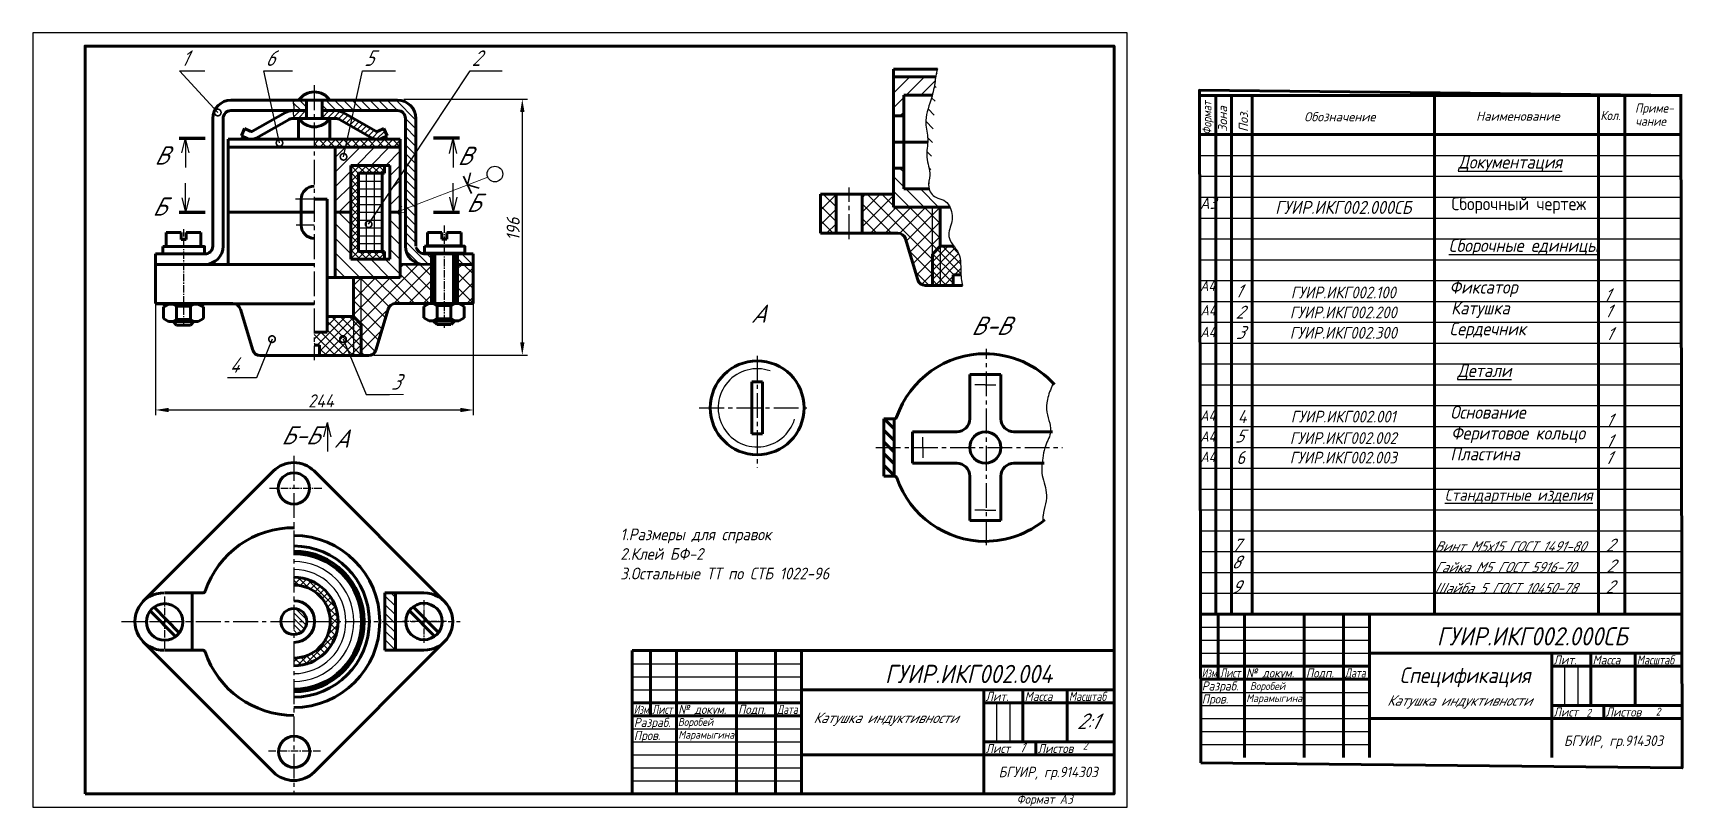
# Model space of a CAD drawing. Header units: millimetres. Extents: x 0 to 633, y 0 to 297.
import ezdxf

# ---------------------------------------------------------------- set-up
doc = ezdxf.new("R2010")
doc.units = ezdxf.units.MM
doc.header["$LTSCALE"] = 0.5
doc.linetypes.add('CENTER2', pattern=[28.575, 19.05, -3.175, 3.175, -3.175])
doc.layers.get('0').update_dxf_attribs({"lineweight": 60})
doc.layers.get('Defpoints').update_dxf_attribs({"color": 5})
doc.layers.add('3-размеры', color=6, linetype='Continuous')
doc.layers.add('4-текст', color=7, linetype='Continuous', true_color=0x00ad00)
doc.styles.get("Standard").update_dxf_attribs({"font": 'ISOCPEUI.TTF', "width": 0.9})
doc.dimstyles.get("Standard").update_dxf_attribs({"dimtxt": 5, "dimasz": 5, "dimexe": 2, "dimexo": 0, "dimgap": 1.5, "dimtad": 1, "dimdec": 0, "dimzin": 0, "dimtxsty": 'Standard', "dimcen": 5, "dimadec": 0, "dimazin": 0, "dimtfac": 1, "dimtdec": 0, "dimtofl": 0, "dimtmove": 0, "dimatfit": 3, "dimldrblk": 'DOTSMALL', "dimfxl": 1, "dimtolj": 1, "dimtzin": 0, "dimarcsym": 0})
doc.dimstyles.new('Standart', dxfattribs={"dimtxt": 5, "dimasz": 5, "dimexe": 2, "dimexo": 0, "dimgap": 1, "dimtad": 1, "dimtoh": 1, "dimdec": 0, "dimtxsty": 'Standard', "dimcen": 2.5, "dimadec": 0, "dimazin": 0, "dimtfac": 1, "dimtdec": 0, "dimtmove": 0, "dimatfit": 3, "dimldrblk": 'DOTSMALL', "dimfxl": 1, "dimarcsym": 0})

# ---------------------------------------------------------------- blocks, each defined once
blk = doc.blocks.new('_DotSmall')
at = {"color": 0, "linetype": 'ByBlock', "const_width": 0.5}
blk.add_lwpolyline([(-0.0625, 0, 1), (0.0625, 0, 1)], format="xyb", close=True, dxfattribs=at)
blk = doc.blocks.new('114')
at = {"linetype": 'CENTER2', "lineweight": -3, "ltscale": 0.3}
for p, q in [((123.36, 10.28), (123.36, -10.28)), ((113.62, 0), (133.09, 0))]:
    blk.add_line(p, q, dxfattribs=at)
at = {"color": 1, "lineweight": 60}
for p, q in [((116.61, -4.9), (128.34, 6.68)), ((118.37, -6.68), (130.1, 4.9))]:
    blk.add_line(p, q, dxfattribs=at)
blk.add_circle((123.36, 0), 8.33, dxfattribs=at)
blk = doc.blocks.new('*D6')
at = {"layer": '3-размеры', "color": 0, "lineweight": -2, "transparency": 16777216}
for p, q in [((142.3, 271.66), (189.83, 271.66)), ((187.83, 266.66), (187.83, 178.36)), ((131.03, 173.36), (189.83, 173.36))]:
    blk.add_line(p, q, dxfattribs=at)
at = {"layer": '3-размеры', "color": 0, "transparency": 16777216}
for points in [[(187, 266.66), (188.67, 266.66), (187.83, 271.66)], [(187, 178.36), (188.67, 178.36), (187.83, 173.36)]]:
    blk.add_solid(points, dxfattribs=at)
at = {"layer": 'Defpoints', "color": 0, "transparency": 16777216}
for p in [(142.3, 271.66), (131.03, 173.36), (187.83, 173.36)]:
    blk.add_point(p, dxfattribs=at)
at = {"layer": '3-размеры', "color": 0, "transparency": 16777216, "insert": (184.33, 221.78), "char_height": 5, "attachment_point": 5, "rotation": 90}
blk.add_mtext('{\\fISOCPEUR|b0|i1|c204|p34;196}', dxfattribs=at)
blk = doc.blocks.new('*D7')
at = {"layer": '3-размеры', "color": 0, "lineweight": -2, "transparency": 16777216}
for p, q in [((47.04, 193.6), (47.04, 150.34)), ((169.02, 193.12), (169.02, 150.34)), ((52.04, 152.34), (164.02, 152.34))]:
    blk.add_line(p, q, dxfattribs=at)
at = {"layer": '3-размеры', "color": 0, "transparency": 16777216}
for points in [[(52.04, 153.17), (52.04, 151.51), (47.04, 152.34)], [(164.02, 153.17), (164.02, 151.51), (169.02, 152.34)]]:
    blk.add_solid(points, dxfattribs=at)
at = {"layer": 'Defpoints', "color": 0, "transparency": 16777216}
for p in [(47.04, 193.6), (169.02, 193.12), (169.02, 152.34)]:
    blk.add_point(p, dxfattribs=at)
at = {"layer": '3-размеры', "color": 0, "transparency": 16777216, "insert": (110.57, 155.84), "char_height": 5, "attachment_point": 5}
blk.add_mtext('{\\fISOCPEUR|b0|i1|c204|p34;244}', dxfattribs=at)

msp = doc.modelspace()

# ---------------------------------------------------------------- hatches: boundary and pattern name
at = {"lineweight": -3}
h = msp.add_hatch(dxfattribs=at)
h.set_pattern_fill('ANSI31', scale=1.25, angle=90, style=0)
h.set_pattern_definition([(135, (-50.5265, 22.1675), (-2.80633, -2.80633), [])])
edge = h.paths.add_edge_path()
edge.add_line((334.27, 237.17), (334.27, 245.17))
edge.add_line((334.27, 245.17), (330.27, 245.17))
edge.add_line((330.27, 245.17), (330.27, 235.17))
edge.add_line((330.27, 235.17), (330.27, 230.17))
edge.add_line((330.27, 230.17), (351.95, 230.17))
edge.add_spline(control_points=[(351.95, 230.17), (351.41, 231.28), (349.91, 233.16), (346.11, 233.58), (344.39, 235.83), (344, 237.17)], knot_values=[46.67946, 46.67946, 46.67946, 46.67946, 50.184627, 53.468463, 57.536046, 57.536046, 57.536046, 57.536046], degree=3, periodic=0)
edge.add_spline(control_points=[(347.18, 283.19), (346.56, 281.45), (346.3, 277.29), (344.56, 270.47), (341.85, 263.32), (344.13, 255.99), (342.25, 249.24), (345.03, 243.21), (343.55, 239.11), (343.94, 237.37), (344, 237.17)], knot_values=[0, 0, 0, 0, 5.558516, 12.26637, 21.306732, 27.499821, 34.423838, 41.432689, 46.057582, 46.67946, 46.67946, 46.67946, 46.67946], degree=3, periodic=0)
edge.add_line((344, 237.17), (334.27, 237.17))
h = msp.add_hatch(dxfattribs=at)
h.set_pattern_fill('ANSI31', scale=1.25, style=0)
h.set_pattern_definition([(45, (-50.5265, 22.1675), (-2.80633, 2.80633), [])])
edge = h.paths.add_edge_path()
edge.add_line((334.27, 273.17), (345.2, 273.17))
edge.add_spline(control_points=[(345.2, 273.17), (345.61, 274.67), (346.12, 276.98), (346.38, 279.36), (346.49, 280.17)], knot_values=[3.109072, 3.109072, 3.109072, 3.109072, 7.780146, 10.229589, 10.229589, 10.229589, 10.229589], degree=3, periodic=0)
edge.add_line((346.49, 280.17), (330.27, 280.17))
edge.add_line((330.27, 280.17), (330.27, 265.17))
edge.add_line((330.27, 265.17), (334.27, 265.17))
edge.add_line((334.27, 265.17), (334.27, 273.17))
h = msp.add_hatch(dxfattribs=at)
h.set_pattern_fill('ANSI31', scale=0.75, angle=90, style=0)
h.set_pattern_definition([(135, (-160.5158, -4.7972), (-1.683798, -1.683798), [])])
edge = h.paths.add_edge_path()
edge.add_line((104.98, 267.2), (104.98, 271.2))
edge.add_line((104.98, 271.2), (100.15, 271.2))
edge.add_line((100.15, 271.2), (100.15, 271.2))
edge.add_line((100.15, 271.2), (100.15, 271.19))
edge.add_spline(control_points=[(100.15, 271.2), (100.04, 270.91), (99.77, 270.2), (100.24, 268.94), (100.09, 267.76), (100.01, 267.2)], knot_values=[0, 0, 0, 0, 0.885413, 2.203759, 3.944981, 3.944981, 3.944981, 3.944981], degree=3, periodic=0)
edge.add_line((100.01, 267.2), (104.98, 267.2))
h.paths.add_polyline_path([(168.98, 208.2), (168.98, 212.2), (162.98, 212.2), (162.98, 208.2)])
edge = h.paths.add_edge_path()
edge.add_arc((149.98, 215.2), 7, 180, 270)
edge.add_line((149.98, 208.2), (152.98, 208.2))
edge.add_line((152.98, 208.2), (152.98, 212.2))
edge.add_line((152.98, 212.2), (149.98, 212.2))
edge.add_arc((149.98, 215.2), 3, 180, 270, ccw=False)
edge.add_line((146.98, 215.2), (146.98, 264.2))
edge.add_arc((139.98, 264.2), 7, 0, 90)
edge.add_line((139.98, 271.2), (110.98, 271.2))
edge.add_line((110.98, 271.2), (110.98, 267.2))
edge.add_line((110.98, 267.2), (139.98, 267.2))
edge.add_arc((139.98, 264.2), 3, 0, 90, ccw=False)
edge.add_line((142.98, 264.2), (142.98, 215.2))
h = msp.add_hatch(dxfattribs=at)
h.set_pattern_fill('ANSI31', scale=0.5, style=0)
h.set_pattern_definition([(45, (-160.5158, -4.7972), (-1.122532, 1.122532), [])])
edge = h.paths.add_edge_path()
edge.add_spline(control_points=[(100.01, 267.2), (99.97, 266.95), (99.83, 266.12), (99.9, 265.73), (100.2, 264.24), (100.22, 264.2)], knot_values=[3.944981, 3.944981, 3.944981, 3.944981, 4.714318, 6.752684, 6.961333, 6.961333, 6.961333, 6.961333], degree=3, periodic=0)
edge.add_line((100.22, 264.2), (104.98, 264.2))
edge.add_line((104.98, 264.2), (104.98, 267.2))
edge.add_line((104.98, 267.2), (100.01, 267.2))
h.paths.add_polyline_path([(117.64, 263.85), (130.24, 256.67, 0.23303), (133.77, 256.56), (135.98, 257.56), (134.73, 260.29), (132.53, 259.29, -0.23303), (131.65, 259.32), (119.05, 266.5, 0.123106), (116.23, 267.2), (110.98, 267.2), (110.98, 264.2), (116.23, 264.2, -0.123106)])
h = msp.add_hatch(dxfattribs=at)
h.set_pattern_fill('ANSI37', scale=0.7, style=0)
h.set_pattern_definition([(45, (-160.5158, -4.7972), (-1.571545, 1.571545), []), (135, (-160.5158, -4.7972), (-1.571545, -1.571545), [])])
h.paths.add_polyline_path([(115.98, 253.2), (140.98, 253.2), (140.98, 256.2), (107.98, 256.2), (107.98, 253.2)])
h = msp.add_hatch(dxfattribs=at)
h.set_pattern_fill('ANSI31', scale=1.25, style=0)
h.set_pattern_definition([(45, (-160.5158, -4.7972), (-2.80633, 2.80633), [])])
h.paths.add_polyline_path([(115.98, 228.2), (121.98, 228.2), (121.98, 246.2), (123.98, 246.2), (136.98, 246.2), (136.98, 228.2), (140.98, 228.2), (140.98, 253.2), (115.98, 253.2)])
h = msp.add_hatch(dxfattribs=at)
h.set_pattern_fill('ANSI37', scale=0.6, angle=90, style=0)
h.set_pattern_definition([(135, (-160.5158, -4.7972), (-1.347038, -1.347038), []), (225, (-160.5158, -4.7972), (1.347038, -1.347038), [])])
h.paths.add_polyline_path([(124.98, 243.2), (133.98, 243.2), (134.98, 243.2), (134.98, 246.2), (123.98, 246.2), (121.98, 246.2), (121.98, 228.2), (121.98, 210.2), (124.98, 210.2), (124.98, 213.2)])
h.paths.add_polyline_path([(134.98, 213.2), (124.98, 213.2), (124.98, 210.2), (134.98, 210.2)])
h = msp.add_hatch(dxfattribs=at)
h.set_pattern_fill('ANSI37', scale=1.25, angle=90, style=0)
h.set_pattern_definition([(135, (-50.5265, 22.1675), (-2.80633, -2.80633), []), (225, (-50.5265, 22.1675), (2.80633, -2.80633), [])])
h.paths.add_polyline_path([(334.91, 218.03), (339.63, 202.31, 0.331206), (342.5, 200.17), (345.27, 200.17), (345.27, 212.17), (345.27, 230.17), (330.27, 230.17), (330.27, 235.17), (323.27, 235.17), (318.27, 235.17), (318.27, 220.17), (332.04, 220.17, -0.331206)])
h.paths.add_polyline_path([(345.27, 212.17), (348.27, 215.17), (348.27, 230.17), (345.27, 230.17)])
h.paths.add_polyline_path([(302.27, 220.17), (308.27, 220.17), (308.27, 235.17), (302.27, 235.17)])
h = msp.add_hatch(dxfattribs=at)
h.set_pattern_fill('ANSI31', scale=1.25, angle=90, style=0)
h.set_pattern_definition([(135, (-160.5158, -4.7972), (-2.80633, -2.80633), [])])
h.paths.add_polyline_path([(121.98, 210.2), (121.98, 228.2), (115.98, 228.2), (115.98, 208.2), (115.98, 203.2), (122.98, 203.2), (140.98, 203.2), (140.98, 208.2), (140.98, 228.2), (136.98, 228.2), (136.98, 210.2)])
h = msp.add_hatch(dxfattribs=at)
h.set_pattern_fill('ANSI37', scale=0.75, style=0)
h.set_pattern_definition([(45, (-50.5265, 22.1675), (-1.683798, 1.683798), []), (135, (-50.5265, 22.1675), (-1.683798, -1.683798), [])])
edge = h.paths.add_edge_path()
edge.add_line((348.27, 200.17), (353.27, 200.17))
edge.add_line((353.27, 200.17), (353.27, 204.17))
edge.add_line((353.27, 204.17), (356.24, 204.17))
edge.add_spline(control_points=[(356.24, 204.17), (356.18, 205.46), (356.2, 208.35), (355.68, 212.22), (354.19, 214.28), (353.54, 215.17)], knot_values=[73.070277, 73.070277, 73.070277, 73.070277, 77.674011, 81.533941, 84.523609, 84.523609, 84.523609, 84.523609], degree=3, periodic=0)
edge.add_line((353.54, 215.17), (348.27, 215.17))
edge.add_line((348.27, 215.17), (348.27, 200.17))
h.paths.add_polyline_path([(348.27, 215.17), (345.27, 212.17), (345.27, 200.17), (348.27, 200.17)])
h = msp.add_hatch(dxfattribs=at)
h.set_pattern_fill('ANSI37', scale=1.25, angle=90, style=0)
h.set_pattern_definition([(135, (-160.5158, -4.7972), (-2.80633, -2.80633), []), (225, (-160.5158, -4.7972), (2.80633, -2.80633), [])])
h.paths.add_polyline_path([(152.95, 193.2), (152.97, 208.2), (147.98, 208.2), (140.98, 208.2), (140.98, 203.2), (122.98, 203.2), (122.98, 188.2), (125.98, 185.2), (125.98, 173.2), (128.75, 173.2, 0.331206), (131.62, 175.34), (136.34, 191.06, -0.331206), (139.21, 193.2)])
h.paths.add_polyline_path([(162.98, 193.2), (168.98, 193.2), (168.98, 208.2), (162.98, 208.2)])
h = msp.add_hatch(dxfattribs=at)
h.set_pattern_fill('ANSI37', scale=0.75, style=0)
h.set_pattern_definition([(45, (-160.5158, -4.7972), (-1.683798, 1.683798), []), (135, (-160.5158, -4.7972), (-1.683798, -1.683798), [])])
h.paths.add_polyline_path([(112.98, 182.2), (107.98, 182.2), (107.98, 177.2), (109.98, 177.2), (109.98, 173.2), (125.98, 173.2), (125.98, 185.2), (122.98, 188.2), (112.98, 188.2)])
h = msp.add_hatch()
h.set_pattern_fill('ANSI31', color=256, angle=90, style=0)
h.set_pattern_definition([(135, (173.376, 91.2785), (-2.245064, -2.245064), [])])
h.paths.add_polyline_path([(330.57, 148.94, -0.000023), (330.57, 148.94), (326.68, 148.94), (326.57, 148.94), (326.57, 137.94), (330.57, 137.94)])
h.paths.add_polyline_path([(330.57, 137.94), (326.57, 137.94), (326.57, 126.94), (330.57, 126.94)])
h = msp.add_hatch(dxfattribs=at)
h.set_pattern_fill('ANSI37', scale=0.6, angle=90, style=0)
h.set_pattern_definition([(135, (-168.3782, -2.7144), (-1.347038, -1.347038), []), (225, (-168.3782, -2.7144), (1.347038, -1.347038), [])])
h.paths.add_polyline_path([(117.12, 71.17), (114.12, 71.17, -0.414214), (100.12, 57.17), (100.12, 54.17, 0.414214)])
h.paths.add_polyline_path([(100.12, 88.17), (100.12, 85.17, -0.414214), (114.12, 71.17), (117.12, 71.17, 0.414214)])
h = msp.add_hatch(dxfattribs=at)
h.set_pattern_fill('ANSI31', scale=0.5, angle=90, style=0)
h.set_pattern_definition([(135, (-168.3782, -2.7144), (-1.122532, -1.122532), [])])
h.paths.add_polyline_path([(100.12, 66.17, 0.414214), (105.12, 71.17), (100.12, 71.17)])
h.paths.add_polyline_path([(105.12, 71.17, 0.414214), (100.12, 76.17), (100.12, 71.17)])
h = msp.add_hatch(dxfattribs=at)
h.set_pattern_fill('ANSI31', scale=0.75, angle=90, style=0)
h.set_pattern_definition([(135, (-168.3782, -2.7144), (-1.683798, -1.683798), [])])
h.paths.add_polyline_path([(139.12, 82.17), (135.12, 82.17), (135.12, 71.17), (139.12, 71.17)])
h.paths.add_polyline_path([(139.12, 71.17), (135.12, 71.17), (135.12, 60.17), (139.12, 60.17)])

# ---------------------------------------------------------------- linework, layer by layer
at = {"color": 7, "lineweight": 60}
for p, q in [((347.18, 283.17), (330.27, 283.17)), ((330.27, 283.17), (330.27, 280.17)), ((330.27, 280.17), (346.49, 280.17)), ((330.27, 255.17), (330.27, 280.17)), ((334.27, 255.17), (334.27, 273.17)), ((345.2, 273.17), (334.27, 273.17)), ((107.98, 271.2), (75.98, 271.2)), ((75.98, 267.2), (104.98, 267.2)), ((84.31, 259.32), (96.9, 266.5)), ((104.98, 271.2), (104.98, 267.2)), ((104.98, 267.2), (104.98, 264.2)), ((107.98, 271.2), (139.98, 271.2)), ((110.98, 271.2), (110.98, 267.2)), ((110.98, 267.2), (110.98, 264.2)), ((139.98, 267.2), (110.98, 267.2)), ((131.65, 259.32), (119.05, 266.5)), ((68.98, 264.2), (68.98, 215.2)), ((72.98, 264.2), (72.98, 215.2)), ((79.98, 257.56), (81.23, 260.29)), ((81.23, 260.29), (83.42, 259.29)), ((85.72, 256.67), (98.32, 263.85)), ((99.73, 264.2), (107.98, 264.2)), ((101.98, 256.2), (101.98, 264.2)), ((116.23, 264.2), (107.98, 264.2)), ((113.98, 256.2), (113.98, 264.2)), ((130.24, 256.67), (117.64, 263.85)), ((134.73, 260.29), (132.53, 259.29)), ((135.98, 257.56), (134.73, 260.29)), ((142.98, 264.2), (142.98, 215.2)), ((146.98, 264.2), (146.98, 215.2)), ((334.27, 265.17), (330.27, 265.17)), ((334.27, 255.17), (334.27, 265.17)), ((107.98, 256.2), (74.98, 256.2)), ((74.98, 256.2), (74.98, 253.2)), ((74.98, 253.2), (107.98, 253.2)), ((74.98, 228.2), (74.98, 253.2)), ((79.98, 257.56), (82.18, 256.56)), ((107.98, 256.2), (140.98, 256.2)), ((140.98, 253.2), (107.98, 253.2)), ((115.98, 253.2), (115.98, 228.2)), ((135.98, 257.56), (133.77, 256.56)), ((140.98, 256.2), (140.98, 253.2)), ((140.98, 228.2), (140.98, 253.2)), ((330.27, 235.17), (330.27, 255.17)), ((330.27, 255.17), (334.27, 255.17)), ((334.27, 255.17), (334.27, 237.17)), ((334.27, 255.17), (343.47, 255.17)), ((334.27, 255.17), (334.27, 245.17)), ((121.98, 228.2), (121.98, 246.2)), ((123.98, 246.2), (121.98, 246.2)), ((123.98, 246.2), (136.98, 246.2)), ((124.98, 213.2), (124.98, 243.2)), ((124.98, 243.2), (134.98, 243.2)), ((124.98, 243.2), (133.98, 243.2)), ((127.98, 243.2), (130.98, 243.2)), ((133.98, 243.2), (133.98, 213.2)), ((134.98, 246.2), (134.98, 243.2)), ((136.98, 228.2), (136.98, 246.2)), ((334.27, 245.17), (330.27, 245.17)), ((302.27, 235.17), (302.27, 220.17)), ((323.27, 235.17), (302.27, 235.17)), ((308.27, 235.17), (308.27, 220.17)), ((318.27, 235.17), (318.27, 220.17)), ((323.27, 235.17), (330.27, 235.17)), ((330.27, 235.17), (330.27, 230.17)), ((334.27, 237.17), (344, 237.17)), ((74.98, 208.2), (74.98, 228.2)), ((74.98, 228.2), (107.98, 228.2)), ((102.98, 228.2), (102.98, 233.2)), ((102.98, 228.2), (102.98, 223.2)), ((107.98, 233.2), (112.98, 233.2)), ((112.98, 228.2), (112.98, 233.2)), ((112.98, 182.2), (112.98, 228.2)), ((115.98, 228.2), (115.98, 208.2)), ((115.98, 228.2), (121.98, 228.2)), ((121.98, 228.2), (121.98, 210.2)), ((140.98, 228.2), (136.98, 228.2)), ((136.98, 228.2), (136.98, 210.2)), ((140.98, 208.2), (140.98, 228.2)), ((351.95, 230.17), (330.27, 230.17)), ((348.27, 230.17), (348.27, 215.17)), ((302.27, 220.17), (332.04, 220.17)), ((334.91, 218.03), (339.63, 202.31)), ((46.98, 208.2), (46.98, 212.2)), ((46.98, 212.2), (65.98, 212.2)), ((136.98, 210.2), (121.98, 210.2)), ((124.98, 213.2), (134.98, 213.2)), ((134.98, 213.2), (134.98, 210.2)), ((168.98, 212.2), (149.98, 212.2)), ((168.98, 208.2), (168.98, 212.2)), ((345.27, 212.17), (348.27, 215.17)), ((345.27, 212.17), (345.27, 200.17)), ((348.27, 215.17), (353.54, 215.17)), ((67.98, 208.2), (46.98, 208.2)), ((46.98, 208.2), (46.98, 193.2)), ((67.98, 208.2), (74.98, 208.2)), ((107.98, 208.2), (74.98, 208.2)), ((112.98, 203.2), (122.98, 203.2)), ((115.98, 208.2), (115.98, 203.2)), ((115.98, 203.2), (140.98, 203.2)), ((122.98, 203.2), (122.98, 188.2)), ((152.97, 208.24), (140.98, 208.2)), ((140.98, 208.2), (140.98, 203.2)), ((169.09, 208.23), (163.09, 208.22)), ((168.98, 208.2), (168.98, 193.2)), ((353.27, 200.17), (353.27, 204.17)), ((353.27, 204.17), (356.24, 204.17)), ((356.81, 200.17), (342.5, 200.17)), ((46.99, 193.11), (107.99, 193.11)), ((79.62, 191.06), (84.34, 175.34)), ((136.34, 191.06), (131.62, 175.34)), ((168.98, 193.2), (139.11, 193.22)), ((122.98, 188.2), (112.98, 188.2)), ((125.98, 185.2), (122.98, 188.2)), ((125.98, 185.2), (125.98, 173.2)), ((107.98, 182.2), (112.98, 182.2)), ((107.98, 173.2), (87.21, 173.2)), ((107.98, 177.2), (109.98, 177.2)), ((107.98, 173.2), (128.75, 173.2)), ((109.98, 177.2), (109.98, 173.2)), ((359.57, 165.94), (359.57, 148.94)), ((365.57, 165.94), (359.57, 165.94)), ((365.57, 165.94), (371.57, 165.94)), ((371.57, 165.94), (371.57, 148.94)), ((278, 163.17), (276, 163.17)), ((276, 163.17), (276, 153.17)), ((280, 163.17), (278, 163.17)), ((280, 153.17), (280, 163.17)), ((276, 153.17), (276, 143.17)), ((280, 143.17), (280, 153.17)), ((326.57, 148.94), (326.57, 126.94)), ((329.17, 148.94), (326.57, 148.94)), ((326.68, 148.94), (328.6, 148.94)), ((326.68, 148.94), (330.57, 148.94)), ((330.57, 126.94), (330.57, 148.94)), ((276, 143.17), (278, 143.17)), ((278, 143.17), (280, 143.17)), ((337.57, 137.94), (337.57, 143.94)), ((337.57, 143.94), (354.57, 143.94)), ((391.34, 143.94), (376.57, 143.94)), ((337.57, 137.94), (337.57, 131.94)), ((92.34, 128.95), (42.34, 78.95)), ((107.89, 128.95), (157.89, 78.95)), ((326.57, 126.94), (330.68, 126.94)), ((337.57, 131.94), (354.57, 131.94)), ((359.57, 109.94), (359.57, 126.94)), ((371.57, 109.94), (371.57, 126.94)), ((388.17, 131.94), (376.57, 131.94)), ((365.57, 109.94), (359.57, 109.94)), ((365.57, 109.94), (371.57, 109.94)), ((65.12, 82.17), (50.62, 82.17)), ((61.12, 82.23), (61.12, 60.17)), ((135.12, 82.17), (135.12, 60.17)), ((135.12, 82.17), (150.07, 82.17)), ((139.12, 60.17), (139.12, 82.17)), ((92.34, 13.39), (42.34, 63.39)), ((107.89, 13.39), (157.89, 63.39)), ((65.12, 60.17), (50.62, 60.17)), ((135.12, 60.17), (150.03, 60.17))]:
    msp.add_line(p, q, dxfattribs=at)
at = {"color": 7, "linetype": 'CENTER2', "lineweight": -3}
for p, q in [((107.98, 276.95), (107.98, 171.41)), ((313.27, 217.94), (313.27, 237.68)), ((278, 173.14), (278, 130.17)), ((366, 100.48), (366, 175.81)), ((255.77, 153.17), (298.28, 153.17)), ((100.12, 134.73), (100.12, 5)), ((323.52, 138), (395.13, 138)), ((34, 71.17), (163.97, 71.17))]:
    msp.add_line(p, q, dxfattribs=at)
at = {"color": 7, "linetype": 'Continuous', "lineweight": 60}
for p, q in [((633, 273), (448, 273)), ((454, 273), (454, 74)), ((460, 74), (460, 273)), ((468, 273), (468, 74)), ((538, 273), (538, 74)), ((601, 74), (601, 273)), ((611, 273), (611, 74)), ((448, 258), (633, 258)), ((633, 74), (448, 74)), ((455, 74), (455, 49)), ((465, 19), (465, 74)), ((488, 74), (488, 19)), ((503, 19), (503, 74)), ((513, 74), (513, 19)), ((415, 60), (230, 60)), ((513, 59), (633, 59)), ((583, 19), (583, 59)), ((598, 59), (598, 39)), ((615, 39), (615, 59)), ((448, 54), (513, 54)), ((583, 54), (633, 54)), ((448, 49), (513, 49)), ((583, 39), (633, 39)), ((603, 34), (603, 39)), ((513, 34), (633, 34))]:
    msp.add_line(p, q, dxfattribs=at)
at = {"color": 7, "linetype": 'Continuous'}
for p, q in [((468, 273), (538, 273)), ((601, 273), (611, 273)), ((583, 59), (583, 54))]:
    msp.add_line(p, q, dxfattribs=at)
at = {"color": 7}
for p, q in [((104.98, 267.2), (99.73, 267.2)), ((100.15, 271.2), (100.15, 271.2)), ((100.15, 271.2), (100.15, 271.2)), ((107.98, 271.2), (104.98, 271.2)), ((107.98, 271.2), (110.98, 271.2)), ((110.98, 267.2), (116.23, 267.2)), ((72.98, 261.2), (72.98, 264.2)), ((142.98, 261.2), (142.98, 264.2)), ((107.98, 256.2), (101.98, 256.2)), ((107.98, 256.2), (113.98, 256.2)), ((107.98, 253.2), (107.98, 253.2)), ((107.98, 253.2), (107.98, 253.2)), ((107.98, 253.2), (115.98, 253.2)), ((107.98, 228.2), (102.98, 228.2)), ((112.98, 228.2), (112.98, 223.2)), ((351.95, 230.17), (348.27, 230.17)), ((46.98, 212.2), (65.98, 212.2)), ((52, 212.21), (50.5, 212.21)), ((52, 212.21), (50.5, 212.21)), ((123.98, 210.2), (122.98, 210.2)), ((152.98, 212.2), (152.95, 193.2)), ((162.98, 193.2), (162.98, 212.2)), ((115.98, 203.2), (112.98, 203.2)), ((115.98, 208.2), (115.98, 203.2)), ((46.89, 193.26), (76.65, 193.26)), ((326.57, 137.94), (326.57, 148.94)), ((326.57, 137.94), (326.57, 126.94))]:
    msp.add_line(p, q, dxfattribs=at)
at = {"color": 7, "lineweight": 100}
for p, q in [((56.08, 256.58), (66.08, 256.58)), ((163.73, 256.61), (153.73, 256.61)), ((56.08, 228.2), (66.08, 228.2)), ((163.73, 228.18), (153.73, 228.18))]:
    msp.add_line(p, q, dxfattribs=at)
at = {"color": 7, "lineweight": -3}
for p, q in [((57.11, 250.98), (58.51, 256.58)), ((58.51, 256.58), (58.51, 245.38)), ((58.51, 256.58), (58.51, 250.98)), ((59.91, 250.98), (58.51, 256.58)), ((159.87, 250.81), (161.3, 256.58)), ((161.3, 256.58), (161.3, 245.38)), ((162.74, 250.81), (161.3, 256.58)), ((124.98, 243.2), (132.98, 243.2)), ((124.98, 243.2), (133.98, 243.2)), ((127.98, 213.2), (127.98, 243.2)), ((130.98, 243.2), (130.98, 213.2)), ((58.51, 228.2), (58.51, 239.4)), ((124.98, 240.2), (133.98, 240.2)), ((124.98, 237.2), (133.98, 237.2)), ((161.3, 228.2), (161.3, 239.4)), ((57.11, 233.8), (58.51, 228.2)), ((58.51, 228.2), (58.51, 233.8)), ((59.91, 233.8), (58.51, 228.2)), ((107.98, 233.2), (100.76, 233.2)), ((124.98, 234.2), (133.98, 234.2)), ((124.98, 231.2), (133.98, 231.2)), ((124.98, 228.2), (133.98, 228.2)), ((159.87, 233.97), (161.3, 228.2)), ((162.74, 233.97), (161.3, 228.2)), ((345.27, 212.17), (345.27, 230.17)), ((107.98, 223.2), (101.03, 223.2)), ((124.98, 225.2), (133.98, 225.2)), ((124.98, 222.2), (133.98, 222.2)), ((124.98, 219.2), (133.98, 219.2)), ((124.98, 216.2), (133.98, 216.2)), ((124.98, 213.2), (127.98, 213.2)), ((348.27, 215.17), (348.27, 200.17)), ((125.98, 185.2), (125.98, 203.2)), ((345.27, 200.17), (353.27, 200.17)), ((122.98, 188.2), (122.98, 173.2)), ((365.57, 161.94), (361.57, 161.94)), ((365.57, 161.94), (369.57, 161.94)), ((111.6, 142), (113, 147.6)), ((113, 147.6), (113, 136.4)), ((113, 147.6), (113, 142)), ((114.4, 142), (113, 147.6)), ((341.57, 137.94), (341.57, 141.94)), ((341.57, 137.94), (341.57, 133.94)), ((365.57, 113.94), (361.57, 113.94)), ((365.57, 113.94), (369.57, 113.94))]:
    msp.add_line(p, q, dxfattribs=at)
at = {"color": 7, "linetype": 'Continuous', "lineweight": -3}
for p, q in [((448, 250), (633, 250)), ((448, 242), (633, 242)), ((448, 234), (633, 234)), ((448, 226), (633, 226)), ((448, 218), (633, 218)), ((448, 210), (633, 210)), ((448, 202), (633, 202)), ((448, 194), (633, 194)), ((448, 186), (633, 186)), ((448, 178), (633, 178)), ((448, 170), (633, 170)), ((448, 162), (633, 162)), ((448, 154), (633, 154)), ((448, 146), (633, 146)), ((448, 138), (633, 138)), ((448, 130), (633, 130)), ((448, 122), (633, 122)), ((448, 114), (633, 114)), ((448, 106), (633, 106)), ((448, 98), (633, 98)), ((448, 90), (633, 90)), ((448, 82), (633, 82)), ((448, 69), (513, 69)), ((448, 64), (513, 64)), ((448, 59), (513, 59)), ((588, 39), (588, 54)), ((593, 54), (593, 39)), ((448, 44), (513, 44)), ((448, 39), (513, 39)), ((448, 34), (513, 34)), ((448, 29), (513, 29)), ((448, 24), (513, 24))]:
    msp.add_line(p, q, dxfattribs=at)
at = {"lineweight": 5}
for p, q in [((139.98, 228.44), (174.64, 241.64)), ((140.02, 228.48), (141.62, 230.61)), ((140.11, 228.42), (142.77, 228.18))]:
    msp.add_line(p, q, dxfattribs=at)
at = {"lineweight": 35}
for p, q in [((165.24, 242.06), (168.29, 235.43)), ((166.77, 238.75), (167.95, 243.28)), ((166.77, 238.75), (171.31, 237.42))]:
    msp.add_line(p, q, dxfattribs=at)
at = {"linetype": 'CENTER2', "lineweight": -3, "ltscale": 0.3}
for p, q in [((57.82, 221.72), (57.82, 184.23)), ((157.82, 223.18), (157.82, 183.89)), ((110.84, 122.27), (90.4, 122.27)), ((50.63, 60.72), (50.63, 81.15)), ((61.35, 71.03), (39.78, 71.03)), ((110.41, 21.45), (89.98, 21.45))]:
    msp.add_line(p, q, dxfattribs=at)
at = {"color": 1, "lineweight": 60}
for p, q in [((51.16, 215.05), (51.16, 220.39)), ((51.16, 220.39), (56.82, 220.39)), ((56.82, 220.39), (56.82, 217.72)), ((56.82, 217.72), (58.82, 217.72)), ((58.82, 220.39), (64.49, 220.39)), ((58.82, 217.72), (58.82, 220.39)), ((64.49, 220.39), (64.49, 215.05)), ((151.46, 215.32), (151.46, 220.47)), ((151.46, 220.47), (156.94, 220.47)), ((164.34, 215.32), (151.46, 215.32)), ((161.77, 215.32), (154.04, 215.32)), ((156.94, 220.47), (156.94, 217.9)), ((156.94, 217.9), (158.87, 217.9)), ((158.87, 220.47), (164.34, 220.47)), ((158.87, 217.9), (158.87, 220.47)), ((164.34, 220.47), (164.34, 215.32)), ((64.49, 215.05), (51.16, 215.05)), ((61.82, 215.05), (53.82, 215.05)), ((162.82, 212.21), (152.82, 212.21)), ((153.86, 212.21), (153.87, 193.18)), ((161.88, 193.24), (161.87, 212.2)), ((52.08, 193), (50.07, 191.86)), ((50.07, 187.48), (50.07, 191.86)), ((57.79, 193.01), (52.1, 193.01)), ((55.1, 192.24), (53.77, 193)), ((55.1, 192.24), (55.1, 187.09)), ((55.1, 192.24), (60.44, 192.24)), ((63.49, 193.01), (57.8, 193.01)), ((60.44, 192.24), (61.77, 193)), ((60.44, 187.09), (60.44, 192.24)), ((63.46, 193), (65.47, 191.86)), ((65.47, 191.86), (65.47, 187.48)), ((152.1, 193.19), (150.09, 192.05)), ((150.09, 187.66), (150.09, 192.05)), ((157.78, 193.19), (152.1, 193.19)), ((155.12, 192.43), (153.78, 193.19)), ((155.12, 192.43), (155.12, 187.28)), ((155.12, 192.43), (160.45, 192.43)), ((163.47, 193.19), (157.78, 193.19)), ((160.45, 192.43), (161.78, 193.19)), ((160.45, 187.28), (160.45, 192.43)), ((163.47, 193.19), (165.48, 192.05)), ((165.48, 192.05), (165.48, 187.66)), ((52.08, 186.33), (50.07, 187.48)), ((57.77, 186.33), (52.08, 186.33)), ((55.1, 187.09), (53.77, 186.33)), ((55.12, 184.94), (53.79, 186.28)), ((55.1, 187.09), (60.44, 187.09)), ((60.44, 184.91), (55.11, 184.91)), ((63.46, 186.33), (57.77, 186.33)), ((60.44, 187.09), (61.77, 186.33)), ((61.79, 186.24), (60.45, 184.91)), ((63.46, 186.33), (65.47, 187.48)), ((152.1, 186.52), (150.09, 187.66)), ((157.78, 186.52), (152.1, 186.52)), ((155.12, 187.28), (153.78, 186.52)), ((153.79, 186.46), (161.79, 186.46)), ((155.13, 185.13), (153.8, 186.46)), ((155.12, 187.28), (160.45, 187.28)), ((160.45, 185.1), (155.12, 185.1)), ((163.47, 186.52), (157.78, 186.52)), ((160.45, 187.28), (161.78, 186.52)), ((161.8, 186.43), (160.47, 185.09)), ((163.47, 186.52), (165.48, 187.66)), ((46.46, 76.69), (56.17, 66.84)), ((44.96, 75.22), (54.68, 65.37))]:
    msp.add_line(p, q, dxfattribs=at)
at = {"color": 1, "lineweight": -3}
for p, q in [((154.49, 212.21), (154.49, 193.19)), ((161.16, 193.21), (161.16, 212.21))]:
    msp.add_line(p, q, dxfattribs=at)
for p, q in [((155.12, 187.28), (155.12, 192.43)), ((365, 45), (365, 40))]:
    msp.add_line(p, q)
at = {"lineweight": 18}
for p, q in [((91.76, 179.53), (85.82, 164.73)), ((119.01, 179.53), (127.93, 158.25)), ((127.93, 158.25), (142.29, 158.25))]:
    msp.add_line(p, q, dxfattribs=at)
at = {"lineweight": 60}
for p, q in [((230, 5), (230, 60)), ((237, 60), (237, 35)), ((247, 5), (247, 60)), ((270, 60), (270, 5)), ((285, 5), (285, 60)), ((295, 60), (295, 5)), ((295, 45), (415, 45)), ((365, 5), (365, 45)), ((380, 45), (380, 25)), ((397, 25), (397, 45)), ((230, 40), (295, 40)), ((365, 40), (415, 40)), ((230, 35), (295, 35)), ((295, 20), (415, 20)), ((365, 25), (415, 25)), ((385, 20), (385, 25))]:
    msp.add_line(p, q, dxfattribs=at)
at = {"lineweight": -3}
for p, q in [((230, 55), (295, 55)), ((230, 50), (295, 50)), ((230, 45), (295, 45)), ((370, 25), (370, 40)), ((375, 40), (375, 25)), ((230, 30), (295, 30)), ((230, 25), (295, 25)), ((230, 20), (295, 20)), ((230, 15), (295, 15)), ((230, 10), (295, 10))]:
    msp.add_line(p, q, dxfattribs=at)
at = {"lineweight": 60}
for points in [[(20, 5), (415, 5), (415, 292), (20, 292)], [(448.25, 17), (633, 15), (632.5, 273), (447.75, 275)]]:
    msp.add_lwpolyline(points, close=True, dxfattribs=at)
at = {"color": 1, "lineweight": 60}
for points in [[(49.79, 215.05), (65.85, 215.05), (65.85, 212.21), (49.79, 212.21)], [(150.23, 215.16), (165.74, 215.16), (165.74, 212.57), (150.23, 212.57)]]:
    msp.add_lwpolyline(points, close=True, dxfattribs=at)
at = {"lineweight": 30}
msp.add_circle((177.32, 242.89), 3, dxfattribs=at)
at = {"color": 7, "lineweight": 60}
for centre, radius in [((278, 153.17), 18), ((365.57, 137.94), 6), ((100.16, 122.26), 6), ((100.12, 71.17), 5), ((100.23, 21.17), 6)]:
    msp.add_circle(centre, radius, dxfattribs=at)
at = {"color": 1, "lineweight": 60}
msp.add_circle((50.57, 71.03), 7, dxfattribs=at)
at = {"color": 7, "lineweight": 60}
for centre, radius, start, end in [((107.98, 267.2), 7.21, 33.69007, 146.30993), ((75.98, 264.2), 7, 90, 180), ((75.98, 264.2), 3, 90, 180), ((99.73, 261.2), 6, 90, 118.07249), ((116.23, 261.2), 6, 61.92751, 90), ((139.98, 264.2), 7, 0, 90), ((139.98, 264.2), 3, 0, 90), ((99.73, 261.2), 3, 90, 118.07249), ((107.98, 268.2), 7.21, 213.69007, 326.30993), ((116.23, 261.2), 3, 61.92751, 90), ((83.84, 260.2), 4, 245.60226, 298.07249), ((83.84, 260.2), 1, 245.60226, 298.07249), ((132.12, 260.2), 4, 241.92751, 294.39774), ((132.12, 260.2), 1, 241.92751, 294.39774), ((107.98, 233.2), 5, 90, 180), ((107.98, 223.2), 5, 180, 270), ((332.04, 217.17), 3, 16.69924, 90), ((65.98, 215.2), 3, 270, 0), ((65.98, 215.2), 7, 270, 0), ((149.98, 215.2), 7, 180, 270), ((150.95, 216.32), 4.23, 200.1968, 256.72086), ((342.5, 203.17), 3, 196.69924, 270), ((76.75, 190.2), 3, 16.69924, 90), ((139.21, 190.2), 3, 90, 163.30076), ((87.21, 176.2), 3, 196.69924, 270), ((128.75, 176.2), 3, 270, 343.30076), ((365.58, 137.93), 36, 89.52884, 161.0733), ((365.46, 137.93), 36, 42.11463, 90.47116), ((330.57, 149.94), 1, 270, 341.0733), ((354.57, 148.94), 5, 270, 0), ((376.57, 148.94), 5, 180, 270), ((100.12, 121.17), 11, 44.99653, 135.00347), ((330.68, 125.94), 1, 18.92464, 90), ((354.57, 126.94), 5, 0, 90), ((376.57, 126.94), 5, 90, 180), ((365.68, 137.94), 36, 198.92464, 270), ((365.46, 137.94), 36, 270, 309.5917), ((100.12, 71.17), 36, 89.52884, 161.0733), ((100.12, 71.17), 33, 270, 90), ((100.12, 71.17), 29, 270, 90), ((100.12, 71.17), 27, 270, 90), ((100.12, 71.17), 26, 270, 90), ((65.12, 83.17), 1, 270, 341.0733), ((100.12, 71.17), 17, 270, 90), ((100.12, 71.17), 14, 270, 90), ((50.12, 71.17), 11, 88.69114, 271.30888), ((100.12, 71.17), 8, 270, 90), ((150.12, 71.17), 11, 269.57448, 90.21737), ((65.12, 59.17), 1, 18.92464, 90), ((100.12, 71.17), 36, 198.92464, 270), ((100.12, 21.17), 11, 224.99653, 315.00347)]:
    msp.add_arc(centre, radius, start, end, dxfattribs=at)
at = {"color": 7}
for centre, radius, start in [((116.23, 261.2), 3, 61.92751), ((100.12, 71.17), 29, 270), ((100.12, 71.17), 27, 270)]:
    msp.add_arc(centre, radius, start, 90, dxfattribs=at)
at = {"color": 7, "lineweight": -3}
for centre, radius, start, end in [((278, 153.17), 15, 70.70995, 343.30076), ((100.12, 71.17), 23, 270, 90), ((100.12, 71.17), 20, 270, 90)]:
    msp.add_arc(centre, radius, start, end, dxfattribs=at)
for points, knots in [([(347.18, 283.19), (346.56, 281.45), (346.3, 277.29), (344.56, 270.47), (341.85, 263.32), (344.13, 255.99), (342.25, 249.24), (345.03, 243.21), (343.06, 237.75), (345.89, 233.61), (350.74, 233.07), (352.89, 228.68), (352.9, 223.81), (349.97, 218.35), (355.49, 213.65), (356.26, 207.95), (356.14, 203.71), (356.46, 201.99), (356.81, 200.17)], [0, 0, 0, 0, 5.558516, 12.26637, 21.306732, 27.499821, 34.423838, 41.432689, 46.057582, 50.747043, 54.030879, 59.89481, 62.967405, 68.842793, 76.059944, 79.919874, 85.68099, 88.488684, 88.488684, 88.488684, 88.488684]), ([(100.15, 271.2), (100.04, 270.91), (99.77, 270.2), (100.34, 268.69), (99.79, 266.35), (99.9, 265.73), (100.2, 264.24), (100.22, 264.2)], [0, 0, 0, 0, 0.885413, 2.203759, 4.714318, 6.752684, 6.961333, 6.961333, 6.961333, 6.961333]), ([(391.41, 162.07), (390.59, 160.21), (389.18, 156.84), (388.89, 151.6), (390.37, 147.54), (390.99, 142.65), (388.15, 138.57), (387.63, 133.29), (386.7, 127.46), (389.33, 121.84), (388.84, 116.23), (387.72, 112.85), (387.65, 110.74), (387.65, 110.18)], [0.628621, 0.628621, 0.628621, 0.628621, 6.676918, 11.564009, 15.87932, 19.638648, 25.79451, 29.780769, 35.494571, 43.176122, 47.457612, 52.093257, 53.766952, 53.766952, 53.766952, 53.766952])]:
    msp.add_open_spline(points, degree=3, knots=knots, dxfattribs=at)
at = {"layer": 'Defpoints'}
msp.add_lwpolyline([(0, 0), (420, 0), (420, 297), (0, 297)], close=True, dxfattribs=at)

# ---------------------------------------------------------------- block references
at = {"color": 1, "xscale": 0.8396721956772354, "yscale": 0.8396721956772354, "zscale": 0.8396721956772354, "rotation": 270}
msp.add_blockref('114', (150.06, 174.76), dxfattribs=at)

# ---------------------------------------------------------------- texts
at = {"lineweight": -3, "oblique": 15, "width": 0.8}
for s, p in [('1', (56.84, 284.35)), ('6', (89.2, 284.36)), ('5', (127.13, 284.36)), ('2', (168.38, 284.36))]:
    msp.add_text(s, height=6, dxfattribs=at).set_placement(p)
at = {"color": 7, "linetype": 'Continuous', "width": 0.8}
msp.add_text('Формат', height=3.5, rotation=90, dxfattribs=at).set_placement((452.38, 258))
at = {"color": 7, "linetype": 'Continuous'}
for s, p in [('Зона', (458.38, 259.04)), ('Поз.', (466.38, 259.04))]:
    msp.add_text(s, height=3.5, rotation=90, dxfattribs=at).set_placement(p)
for s, p in [('Обозначение', (487.96, 263.1)), ('Наименование', (553.95, 263.33))]:
    msp.add_text(s, height=3.5, dxfattribs=at).set_placement(p)
at = {"color": 7, "linetype": 'Continuous', "width": 0.9}
for s, p in [('Кол.', (601.67, 263.59)), ('Приме-', (614.98, 266.44)), ('чание', (615.11, 261.38))]:
    msp.add_text(s, height=3.5, dxfattribs=at).set_placement(p)
at = {"color": 7, "lineweight": -3, "oblique": 15, "width": 0.9}
for s, p in [('В', (46.59, 246.52)), ('В', (162.96, 246.36)), ('Б', (166.39, 228.37)), ('Б', (45.82, 226.92)), ('A', (275.59, 185.83)), ('B-B', (360.16, 181.15)), ('Б-Б', (95.25, 139.13)), ('А', (115.47, 137.89))]:
    msp.add_text(s, height=7, dxfattribs=at).set_placement(p)
at = {"oblique": 15, "width": 0.9}
for s, height, p in [('1', 5, (461.46, 195.55)), ('1', 5, (602.81, 194)), ('2', 5, (461.58, 187.37)), ('1', 5, (603.27, 187.82)), ('3', 5, (461.7, 179.56)), ('1', 5, (603.7, 179.1)), ('1', 5, (603.64, 146)), ('5', 5, (461.34, 139.85)), ('1', 5, (603.64, 138)), ('1', 5, (603.43, 131.56)), ('7', 5, (460, 98)), ('Винт М5х15 ГОСТ 1491-80', 3.9855, (538, 98)), ('2', 5, (603.64, 98)), ('8', 5, (460, 91.5)), ('2', 5, (603.88, 90)), ('Гайка M5 ГОСТ 5916-70', 4, (538, 90)), ('9', 5, (460, 82)), ('Шайба 5 ГОСТ 10450-78', 4, (538, 82)), ('2', 5, (603.52, 82))]:
    msp.add_text(s, height=height, dxfattribs=at).set_placement(p)
at = {"lineweight": 18, "oblique": 15, "width": 0.8}
for s, p in [('4', (75.33, 166.6)), ('3', (137.42, 160.11))]:
    msp.add_text(s, height=6, dxfattribs=at).set_placement(p)
at = {"color": 7, "linetype": 'Continuous', "lineweight": -3}
for s, width, p in [('Лит.', 0.9, (583.67, 54.7)), ('Масса', 0.9, (598.67, 54.7)), ('Масштаб', 0.8, (615.67, 54.7)), ('Лист', 0.9, (583.67, 34.7)), ('Листов', 0.9, (603.67, 34.7))]:
    msp.add_text(s, height=3.5, dxfattribs=dict(at, width=width)).set_placement(p)
at = {"color": 3, "linetype": 'Continuous', "lineweight": -3}
for s, width, p in [('Изм.', 0.7, (448.67, 49.7)), ('Лист', 0.75, (455.67, 49.7)), ('№ докум.', 0.9, (465.67, 49.7)), ('Подп.', 0.9, (488.67, 49.7)), ('Дата', 0.75, (503.67, 49.7)), ('Разраб.', 0.9, (448.67, 44.7)), ('Пров.', 0.9, (448.67, 39.7))]:
    msp.add_text(s, height=3.5, dxfattribs=dict(at, width=width)).set_placement(p)
at = {"color": 3, "oblique": 15, "width": 0.9}
for p in [(519.72, 38.83), (299.53, 32.19)]:
    msp.add_text('Катушка индуктивности', height=4.0648, dxfattribs=at).set_placement(p)
at = {"lineweight": 5, "oblique": 15, "width": 0.9}
for s, height, p in [('2:1', 6, (400.69, 29.91)), ('1', 3.92, (378.62, 20.95))]:
    msp.add_text(s, height=height, dxfattribs=at).set_placement(p)
at = {"lineweight": -3, "width": 0.9}
msp.add_text('Формат А3', height=3.5, dxfattribs=at).set_placement((377.6, 1.25))
at = {"layer": '4-текст', "lineweight": -3}
for s, width, p in [('Изм.', 0.7, (230.67, 35.7)), ('Лист', 0.75, (237.67, 35.7)), ('№ докум.', 0.9, (247.67, 35.7)), ('Подп.', 0.9, (270.67, 35.7)), ('Дата', 0.75, (285.67, 35.7)), ('Лит.', 0.9, (365.67, 40.7)), ('Масса', 0.9, (380.67, 40.7)), ('Масштаб', 0.8, (397.67, 40.7)), ('Разраб.', 0.9, (230.67, 30.7)), ('Пров.', 0.9, (230.67, 25.7)), ('Лист', 0.9, (365.67, 20.7)), ('Листов', 0.9, (385.67, 20.7))]:
    msp.add_text(s, height=3.5, dxfattribs=dict(at, width=width)).set_placement(p)
at = {"layer": '4-текст', "color": 0, "char_height": 5, "attachment_point": 1}
for s, width, insert in [('{\\fISOCPEUR|b0|i1|c204|p34;\\LДокументация}', 63, (547.12, 250)), ('\\pxqc;{\\fISOCPEUR|b0|i1|c204|p34;ГУИР}.{\\fISOCPEUR|b0|i1|c204|p34;ИКГ002}.00{\\fISOCPEUR|b0|i1|c204|p34;0СБ}', 70, (468, 232.58)), ('{\\fISOCPEUR|b0|i0|c204|p34;Сборочный чертеж}', 63, (544.51, 234)), ('{\\fISOCPEUR|b0|i1|c204|p34;\\LСборочные единицы}', 63, (543.44, 218)), ('{\\fISOCPEUR|b0|i1|c204|p34;Фиксатор}', 63, (543.75, 202))]:
    msp.add_mtext_dynamic_manual_height_columns(s, width=width, gutter_width=25, heights=[0], dxfattribs=dict(at, insert=insert))
at = {"layer": '4-текст', "attachment_point": 1}
for s, width, gutter_width, insert, char_height in [('{\\fISOCPEUR|b0|i1|c204|p34;А3}', 6, 22.5, (448, 234), 4.5), ('{\\fISOCPEUR|b0|i1|c204|p34;А4}', 6, 22.5, (448, 202), 4), ('\\pxqc;{\\fISOCPEUR|b0|i1|c204|p34;\\C0;ГУИР\\fISOCPEUR|b0|i1|c0|p34;.\\fISOCPEUR|b0|i1|c204|p34;ИКГ002\\fISOCPEUR|b0|i1|c0|p34;.\\fISOCPEUR|b0|i1|c204|p34;100}', 70, 22.5, (468, 199.68), 4.5), ('{\\fISOCPEUR|b0|i1|c204|p34;А4}', 6, 22.5, (448.19, 192.61), 4), ('\\pxqc;{\\fISOCPEUR|b0|i1|c204|p34;\\C0;ГУИР\\fISOCPEUR|b0|i1|c0|p34;.\\fISOCPEUR|b0|i1|c204|p34;ИКГ002\\fISOCPEUR|b0|i1|c0|p34;.\\fISOCPEUR|b0|i1|c204|p34;200}', 70, 22.5, (468, 192.04), 4.5), ('\\pxql;{\\fISOCPEUR|b0|i1|c204|p34;\\C0;Катушка}', 63, 25, (544.35, 194), 5), ('{\\fISOCPEUR|b0|i1|c204|p34;А4}', 6, 22.5, (448.12, 184.27), 4), ('\\pxqc;{\\fISOCPEUR|b0|i1|c204|p34;\\C0;ГУИР\\fISOCPEUR|b0|i1|c0|p34;.\\fISOCPEUR|b0|i1|c204|p34;ИКГ002\\fISOCPEUR|b0|i1|c0|p34;.\\fISOCPEUR|b0|i1|c204|p34;300}', 70, 22.5, (468, 184.22), 4.5), ('{\\fISOCPEUR|b0|i1|c204|p34;\\C0;Сердечник}', 63, 25, (543.75, 186), 5), ('{\\fISOCPEUR|b0|i1|c204|p34;\\L\\C0;Детали}', 63, 25, (546.77, 170), 5), ('{\\fISOCPEUR|b0|i1|c204|p34;А4}', 6, 22.5, (448.03, 152.19), 4), ('{\\fISOCPEUR|b0|i1|c204|p34;\\C0;4}', 8, 22.5, (462.51, 152.31), 5), ('\\pxqc;{\\fISOCPEUR|b0|i1|c204|p34;\\C0;ГУИР\\fISOCPEUR|b0|i1|c0|p34;.\\fISOCPEUR|b0|i1|c204|p34;ИКГ002\\fISOCPEUR|b0|i1|c0|p34;.\\fISOCPEUR|b0|i1|c204|p34;001}', 70, 22.5, (468, 152.05), 4.5), ('{\\fISOCPEUR|b0|i1|c204|p34;\\C0;Основание}', 63, 25, (544.05, 154), 5), ('{\\fISOCPEUR|b0|i1|c204|p34;\\C0;Феритовое кольцо}', 63, 25, (544.35, 146), 5), ('{\\fISOCPEUR|b0|i1|c204|p34;А4}', 6, 22.5, (448.1, 144.2), 4), ('\\pxqc;{\\fISOCPEUR|b0|i1|c204|p34;\\C0;ГУИР\\fISOCPEUR|b0|i1|c0|p34;.\\fISOCPEUR|b0|i1|c204|p34;ИКГ002\\fISOCPEUR|b0|i1|c0|p34;.00\\fISOCPEUR|b0|i1|c204|p34;2}', 70, 22.5, (468, 143.82), 4.5), ('{\\fISOCPEUR|b0|i1|c204|p34;А4}', 6, 22.5, (448.12, 136.34), 4), ('{\\fISOCPEUR|b0|i1|c204|p34;\\C0;6}', 8, 22.5, (462.04, 136.6), 5), ('\\pxqc;{\\fISOCPEUR|b0|i1|c204|p34;\\C0;ГУИР\\fISOCPEUR|b0|i1|c0|p34;.\\fISOCPEUR|b0|i1|c204|p34;ИКГ002\\fISOCPEUR|b0|i1|c0|p34;.00\\fISOCPEUR|b0|i1|c204|p34;3}', 70, 22.5, (468, 136.32), 4.5), ('{\\fISOCPEUR|b0|i1|c204|p34;\\C0;Пластина}', 63, 25, (544.05, 138), 5), ('{\\fISOCPEUR|b0|i1|c204|p34;\\L\\C0;Стандартные изделия}', 64.8149, 25, (541.93, 122), 4.5), ('{\\fISOCPEUR|b0|i1|c204|p34;\\C0;1\\fISOCPEUR|b0|i1|c0|p34;.\\fISOCPEUR|b0|i1|c204|p34;Размеры для справок\\P2\\fISOCPEUR|b0|i1|c0|p34;.\\fISOCPEUR|b0|i1|c204|p34;Клей БФ-2\\P3\\fISOCPEUR|b0|i1|c0|p34;.\\fISOCPEUR|b0|i1|c204|p34;Остальные ТТ по СТБ 1022-96}', 86.9199, 22.5, (225.48, 106.85), 4.5), ('\\pxqc;{\\fISOCPEUR|b0|i1|c204|p34;ГУИР}.{\\fISOCPEUR|b0|i1|c204|p34;ИКГ002}.00{\\fISOCPEUR|b0|i1|c204|p34;0СБ}', 113, 25, (519, 69), 7), ('\\pxqc;{\\fISOCPEUR|b0|i1|c204|p34;ГУИР}.{\\fISOCPEUR|b0|i1|c204|p34;ИКГ002}.00{\\fISOCPEUR|b0|i1|c204|p34;4}', 113, 25, (302.69, 54.56), 7), ('{\\fISOCPEUR|b0|i1|c204|p34;Спецификация}', 70, 22.5, (524.59, 53.57), 6), ('{\\fISOCPEUR|b0|i1|c204|p34;Воробей}', 23, 25, (467.14, 47.91), 3), ('{\\fISOCPEUR|b0|i1|c204|p34;Марамыгина}', 21, 25, (465.71, 43.24), 3), ('{\\fISOCPEUR|b0|i1|c204|p34;2}', 10, 25, (622.93, 38.1), 3), ('{\\fISOCPEUR|b0|i1|c204|p34;Воробей}', 23, 25, (247.57, 34.12), 3), ('{\\fISOCPEUR|b0|i1|c204|p34;2}', 10, 25, (596.29, 37.64), 3), ('{\\fISOCPEUR|b0|i1|c204|p34;Марамыгина}', 21, 25, (247.71, 29.24), 3), ('{\\fISOCPEUR|b0|i1|c204|p34;БГУИР},{\\fISOCPEUR|b0|i1|c204|p34; гр}.{\\fISOCPEUR|b0|i1|c204|p34;914303}', 44, 25, (587.67, 27.44), 4), ('{\\fISOCPEUR|b0|i1|c204|p34;2}', 10, 25, (403, 25), 3), ('{\\fISOCPEUR|b0|i1|c204|p34;БГУИР},{\\fISOCPEUR|b0|i1|c204|p34; гр}.{\\fISOCPEUR|b0|i1|c204|p34;914303}', 44, 25, (370.67, 15.44), 4)]:
    msp.add_mtext_dynamic_manual_height_columns(s, width=width, gutter_width=gutter_width, heights=[0], dxfattribs=dict(at, insert=insert, char_height=char_height))

# ---------------------------------------------------------------- dimensions: what is measured, and where the dimension line sits
at = {"layer": '3-размеры'}
dim = msp.add_linear_dim(base=(187.83, 173.36), p1=(142.3, 271.66), p2=(131.03, 173.36), angle=90, text='{\\fISOCPEUR|b0|i1|c204|p34;196}', dimstyle='Standart', dxfattribs=at)
dim.commit()
dim.dimension.update_dxf_attribs({"geometry": '*D6', "text_midpoint": (187.83, 221.78), "dimtype": 160})
dim = msp.add_linear_dim(base=(169.02, 152.34), p1=(47.04, 193.6), p2=(169.02, 193.12), text='{\\fISOCPEUR|b0|i1|c204|p34;244}', dimstyle='Standart', dxfattribs=at)
dim.commit()
dim.dimension.update_dxf_attribs({"geometry": '*D7', "text_midpoint": (110.57, 152.34), "dimtype": 160})

# ---------------------------------------------------------------- leaders
at = {"color": 7, "lineweight": -3}
for points, override in [([(70.95, 266.49), (56.27, 282.5), (66, 282.5)], {"dimgap": 1.5, "dimtad": 0}), ([(94.63, 254.81), (88.6, 282.5), (99.58, 282.5)], {"dimgap": 1.5, "dimtad": 0}), ([(119.21, 249.49), (126.53, 282.5), (139.11, 282.5)], {"dimgap": 1.5, "dimtad": 0}), ([(128.85, 223.62), (167.79, 282.5), (180.06, 282.5)], {"dimgap": 1.5, "dimtad": 0}), ([(91.76, 179.53), (85.82, 164.73), (74.73, 164.73)], {"dimtad": 0}), ([(119.01, 179.53), (127.93, 158.25), (136.83, 158.25)], {"dimtad": 0})]:
    msp.add_leader(points, dimstyle='Standard', override=override, dxfattribs=at)

doc.saveas('drawing.dxf')
